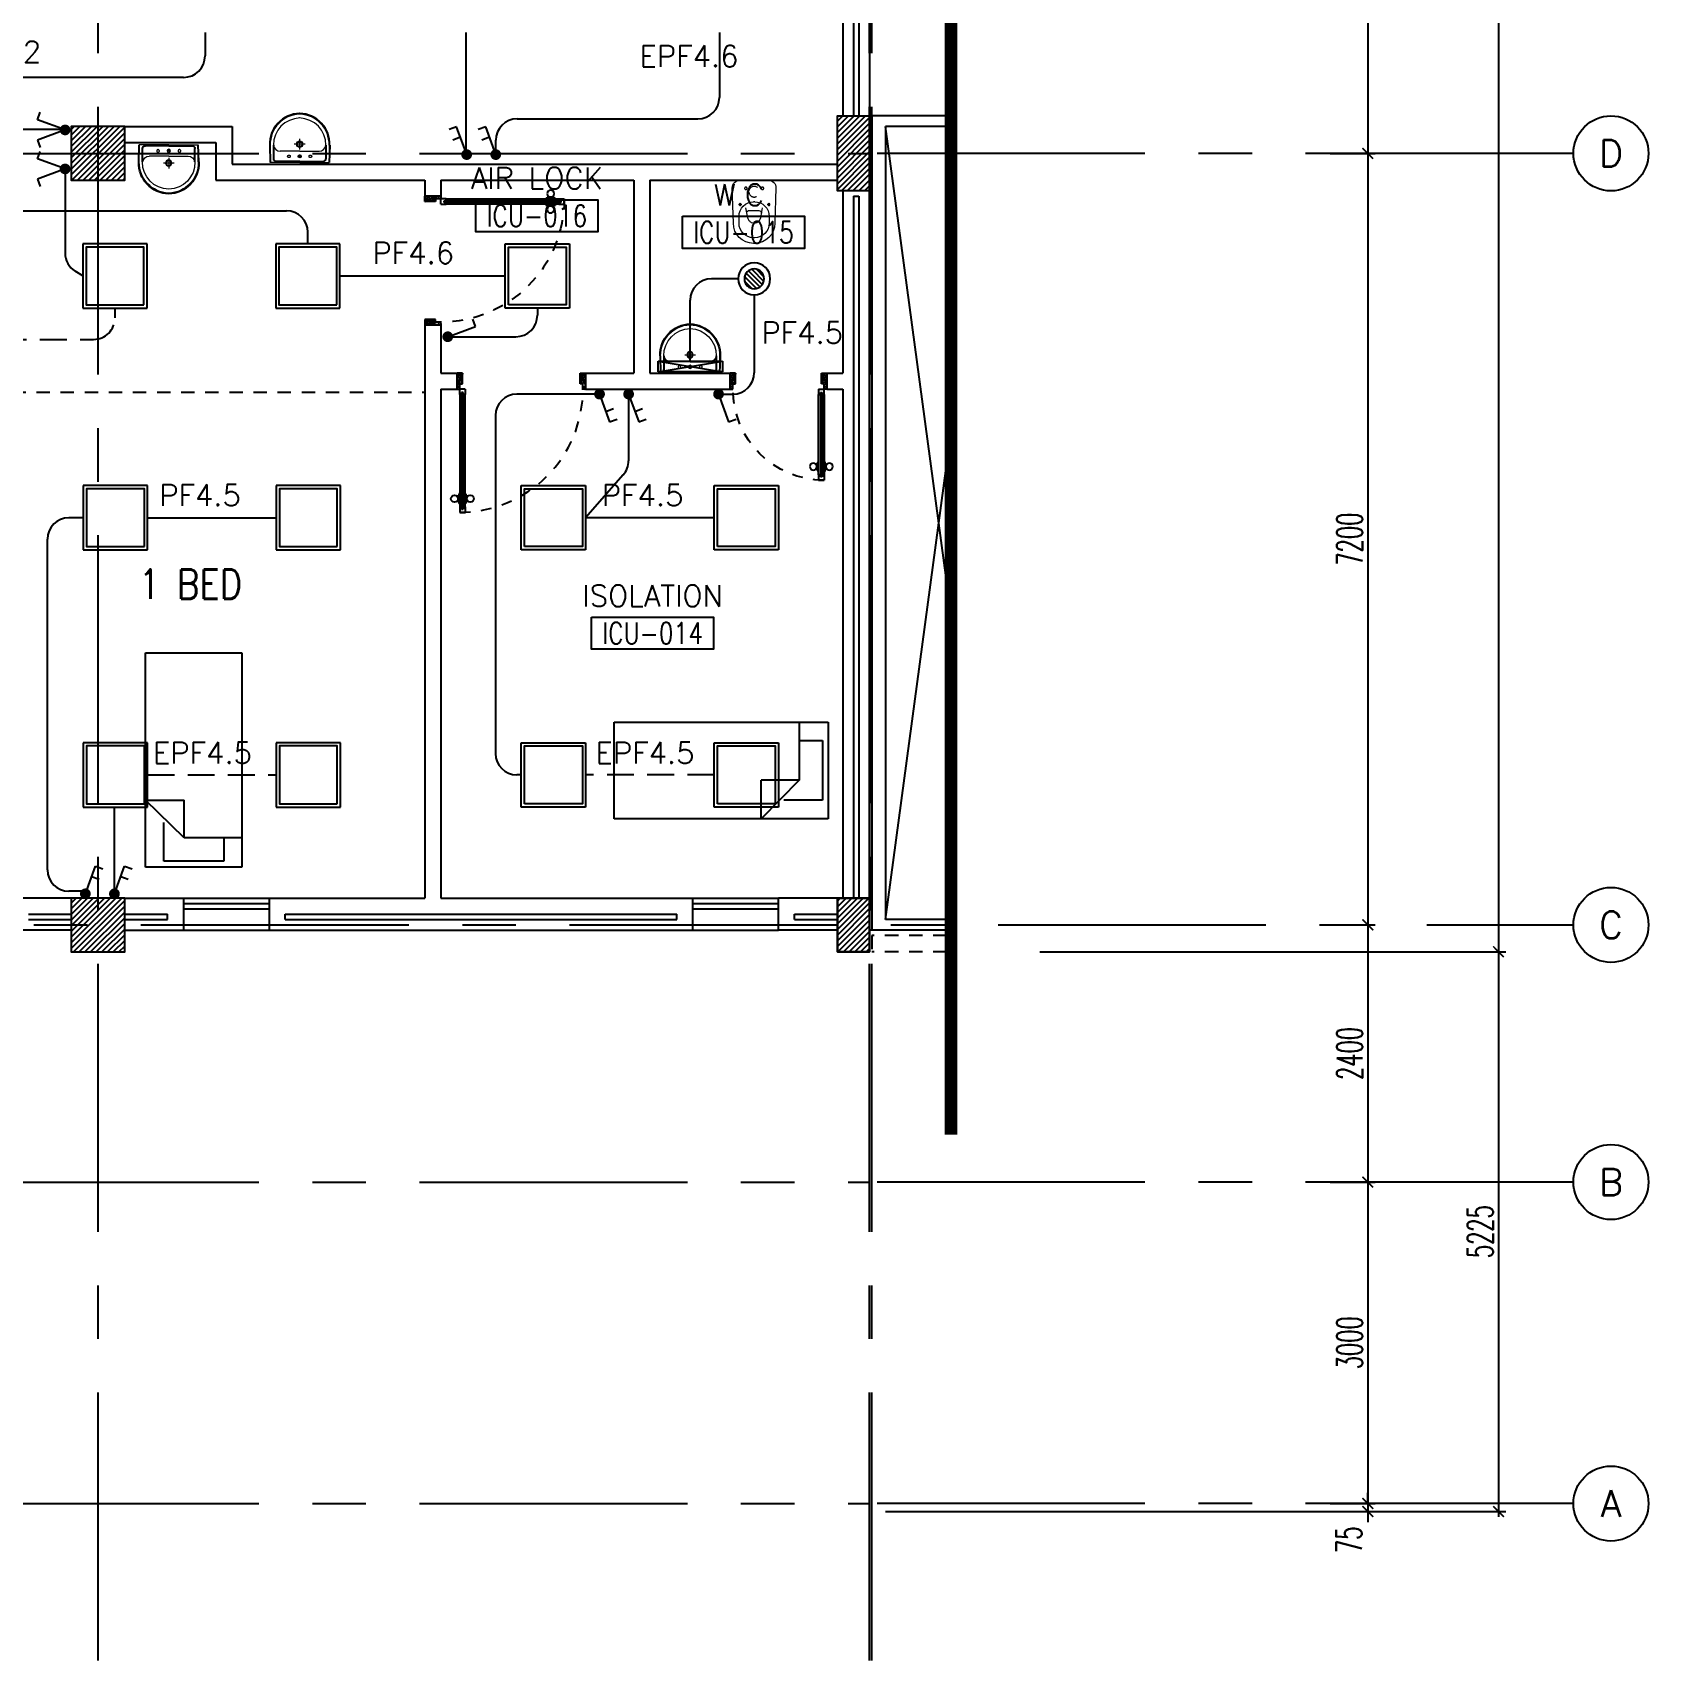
# Model space of a CAD drawing. Extents: x -0.3 to 91.9, y -1.1 to 78.4.
# Drawn here: x 76.78 to 91.86, y -1.11 to 14.08 of the extents above; entities that cross this region are included whole.
import ezdxf
from ezdxf.enums import TextEntityAlignment as Align

# ---------------------------------------------------------------- set-up
doc = ezdxf.new("R2010")
doc.units = 0
doc.header["$MEASUREMENT"] = 0
doc.header["$PDMODE"] = 34
for name, pattern in [('CENTER2', [1.125, 0.75, -0.125, 0.125, -0.125]), ('CENTERX2', [4, 2.5, -0.5, 0.5, -0.5]), ('DASHED', [0.75, 0.5, -0.25]), ('HIDDEN', [0.375, 0.25, -0.125]), ('HIDDEN2', [0.1875, 0.125, -0.0625])]:
    doc.linetypes.add(name, pattern=pattern)
doc.layers.get('0').update_dxf_attribs({"linetype": 'CONTINUOUS'})
doc.layers.get('DEFPOINTS').update_dxf_attribs({"linetype": 'CONTINUOUS'})
for name, color, linetype in [('A_CUBICLE_CURTAINS', 11, 'HIDDEN'), ('AX-CR', 11, 'CONTINUOUS'), ('AX-DIM', 11, 'CONTINUOUS'), ('AX-TXT', 2, 'CONTINUOUS'), ('AXES', 11, 'CENTERX2'), ('COL', 11, 'CONTINUOUS'), ('DOOR', 7, 'CONTINUOUS'), ('E-CLINE', 4, 'CONTINUOUS'), ('E-HLINE', 4, 'HIDDEN'), ('E-LITE', 4, 'CONTINUOUS'), ('E-SWITCH', 4, 'CONTINUOUS'), ('E-SWITCHS', 4, 'CONTINUOUS'), ('E-TEXT', 4, 'CONTINUOUS'), ('ELEV', 2, 'CONTINUOUS'), ('FIX', 11, 'CONTINUOUS'), ('FUR', 11, 'CONTINUOUS'), ('HAT', 11, 'CONTINUOUS'), ('INSUL', 11, 'CONTINUOUS'), ('RM-BOX', 11, 'CONTINUOUS'), ('RM-NAME', 11, 'CONTINUOUS'), ('RM-NO', 11, 'CONTINUOUS'), ('ROOF', 7, 'CONTINUOUS'), ('RS20', 11, 'CONTINUOUS'), ('SHAFT', 11, 'CONTINUOUS'), ('STR', 7, 'CONTINUOUS'), ('WALL', 11, 'CONTINUOUS'), ('WIN', 7, 'CONTINUOUS')]:
    doc.layers.add(name, color=color, linetype=linetype)
doc.styles.add('ROMANS', font='ROMANS.shx', dxfattribs={"width": 0.6})
doc.styles.add('RS20', font='ROMANS.shx', dxfattribs={"height": 0.2})
doc.dimstyles.new('STANDARD in', dxfattribs={"dimtxt": 0.24, "dimasz": 0.1, "dimexe": 0.07, "dimexo": 0.05, "dimgap": 0.05, "dimtad": 1, "dimdec": 0, "dimlfac": 1000, "dimzin": 0, "dimdsep": 46, "dimtxsty": 'ROMANS', "dimblk": 'ARCHTICK', "dimcen": 0.05, "dimdle": 0.05, "dimclrd": 7, "dimclre": 7, "dimclrt": 2, "dimadec": 0, "dimazin": 0, "dimtfac": 1, "dimtdec": 0, "dimtmove": 2, "dimatfit": 3, "dimldrblk": 'ARCHTICK', "dimfxl": 0, "dimtolj": 1, "dimtzin": 0, "dimarcsym": 0})

# ---------------------------------------------------------------- blocks, each defined once
blk = doc.blocks.new('*X71')
at = {"color": 0}
for p, q in [((73379, 118298), (73831, 118750)), ((73379, 118351), (73778, 118750)), ((73379, 118404), (73725, 118750)), ((73379, 118457), (73672, 118750)), ((73379, 118510), (73619, 118750)), ((73379, 118563), (73566, 118750)), ((73379, 118616), (73513, 118750)), ((73379, 118669), (73460, 118750)), ((73379, 118722), (73407, 118750)), ((73384, 118250), (73879, 118745)), ((73437, 118250), (73879, 118692)), ((73490, 118250), (73879, 118639)), ((73543, 118250), (73879, 118586)), ((73596, 118250), (73879, 118533)), ((73649, 118250), (73879, 118480)), ((73702, 118250), (73879, 118427)), ((73755, 118250), (73879, 118374)), ((73808, 118250), (73879, 118321)), ((73861, 118250), (73879, 118268))]:
    blk.add_line(p, q, dxfattribs=at)
blk = doc.blocks.new('COL50')
at = {"layer": 'COL'}
blk.add_lwpolyline([(-250, 250), (-250, -250), (250, -250), (250, 250)], close=True, dxfattribs=at)
blk = doc.blocks.new('*X72')
at = {"color": 0}
for p, q in [((84179, 118279), (84650, 118750)), ((84179, 118332), (84596, 118750)), ((84179, 118386), (84543, 118750)), ((84179, 118439), (84490, 118750)), ((84179, 118492), (84437, 118750)), ((84179, 118545), (84384, 118750)), ((84179, 118598), (84331, 118750)), ((84179, 118651), (84278, 118750)), ((84179, 118704), (84225, 118750)), ((84203, 118250), (84679, 118726)), ((84256, 118250), (84679, 118673)), ((84309, 118250), (84679, 118620)), ((84362, 118250), (84679, 118567)), ((84415, 118250), (84679, 118514)), ((84468, 118250), (84679, 118461)), ((84521, 118250), (84679, 118408)), ((84574, 118250), (84679, 118355)), ((84627, 118250), (84679, 118302))]:
    blk.add_line(p, q, dxfattribs=at)
blk = doc.blocks.new('_ARCHTICK')
at = {"color": 0, "linetype": 'ByBlock', "const_width": 0.15}
blk.add_lwpolyline([(-0.5, -0.5), (0.5, 0.5)], dxfattribs=at)
blk = doc.blocks.new('*D188')
at = {"layer": 'AX-DIM', "color": 7, "lineweight": -2, "ltscale": 0.3}
for p, q in [((89.81, 5.5), (90.53, 5.5)), ((90.46, 5.55), (90.46, 0.225)), ((84.739, 0.275), (90.53, 0.275))]:
    blk.add_line(p, q, dxfattribs=at)
at = {"layer": 'DEFPOINTS', "color": 0, "ltscale": 0.3}
for p in [(89.76, 5.5), (84.689, 0.275), (90.46, 0.275)]:
    blk.add_point(p, dxfattribs=at)
at = {"layer": 'AX-DIM', "color": 7, "lineweight": -2, "ltscale": 0.3, "xscale": 0.1, "yscale": 0.1, "zscale": 0.1}
for p, rotation in [((90.46, 5.5), 90), ((90.46, 0.275), 270)]:
    blk.add_blockref('_ARCHTICK', p, dxfattribs=dict(at, rotation=rotation))
at = {"layer": 'AX-DIM', "color": 2, "ltscale": 0.3, "insert": (90.29, 2.887), "char_height": 0.24, "attachment_point": 5, "rotation": 90, "style": 'ROMANS'}
blk.add_mtext('\\A1;5225', dxfattribs=at)
blk = doc.blocks.new('AXR')
at = {"layer": 'AX-CR'}
blk.add_circle((350, 0), 350, dxfattribs=at)
at = {"layer": 'AX-TXT', "style": 'ROMANS'}
blk.add_attdef('AX', text='', height=250, dxfattribs=at).set_placement((350, 0), align=Align.MIDDLE)
blk = doc.blocks.new('*D189')
at = {"layer": 'AX-DIM', "color": 7, "lineweight": -2, "ltscale": 0.3}
for p, q in [((90.46, 64.87), (90.46, 5.45)), ((88.617, 64.82), (90.53, 64.82)), ((86.18, 5.5), (90.53, 5.5))]:
    blk.add_line(p, q, dxfattribs=at)
at = {"layer": 'DEFPOINTS', "color": 0, "ltscale": 0.3}
for p in [(88.567, 64.82), (86.13, 5.5), (90.46, 5.5)]:
    blk.add_point(p, dxfattribs=at)
at = {"layer": 'AX-DIM', "color": 7, "lineweight": -2, "ltscale": 0.3, "xscale": 0.1, "yscale": 0.1, "zscale": 0.1}
for p, rotation in [((90.46, 64.82), 90), ((90.46, 5.5), 270)]:
    blk.add_blockref('_ARCHTICK', p, dxfattribs=dict(at, rotation=rotation))
at = {"layer": 'AX-DIM', "color": 2, "ltscale": 0.3, "insert": (90.29, 35.16), "char_height": 0.24, "attachment_point": 5, "rotation": 90, "style": 'ROMANS'}
blk.add_mtext('\\A1;59320', dxfattribs=at)
blk = doc.blocks.new('*D190')
at = {"layer": 'AX-DIM', "color": 7, "lineweight": -2, "ltscale": 0.3}
for p, q in [((88.89, 12.95), (89.31, 12.95)), ((89.24, 13), (89.24, 5.7)), ((88.89, 5.75), (89.31, 5.75))]:
    blk.add_line(p, q, dxfattribs=at)
at = {"layer": 'DEFPOINTS', "color": 0, "ltscale": 0.3}
for p in [(88.84, 12.95), (88.84, 5.75), (89.24, 5.75)]:
    blk.add_point(p, dxfattribs=at)
at = {"layer": 'AX-DIM', "color": 7, "lineweight": -2, "ltscale": 0.3, "xscale": 0.1, "yscale": 0.1, "zscale": 0.1}
for p, rotation in [((89.24, 12.95), 90), ((89.24, 5.75), 270)]:
    blk.add_blockref('_ARCHTICK', p, dxfattribs=dict(at, rotation=rotation))
at = {"layer": 'AX-DIM', "color": 2, "ltscale": 0.3, "insert": (89.07, 9.35), "char_height": 0.24, "attachment_point": 5, "rotation": 90, "style": 'ROMANS'}
blk.add_mtext('\\A1;7200', dxfattribs=at)
blk = doc.blocks.new('*D191')
at = {"layer": 'AX-DIM', "color": 7, "lineweight": -2, "ltscale": 0.3}
for p, q in [((89.24, 5.8), (89.24, 3.3)), ((88.89, 5.75), (89.31, 5.75)), ((88.89, 3.35), (89.31, 3.35))]:
    blk.add_line(p, q, dxfattribs=at)
at = {"layer": 'DEFPOINTS', "color": 0, "ltscale": 0.3}
for p in [(88.84, 5.75), (88.84, 3.35), (89.24, 3.35)]:
    blk.add_point(p, dxfattribs=at)
at = {"layer": 'AX-DIM', "color": 7, "lineweight": -2, "ltscale": 0.3, "xscale": 0.1, "yscale": 0.1, "zscale": 0.1}
for p, rotation in [((89.24, 5.75), 90), ((89.24, 3.35), 270)]:
    blk.add_blockref('_ARCHTICK', p, dxfattribs=dict(at, rotation=rotation))
at = {"layer": 'AX-DIM', "color": 2, "ltscale": 0.3, "insert": (89.07, 4.55), "char_height": 0.24, "attachment_point": 5, "rotation": 90, "style": 'ROMANS'}
blk.add_mtext('\\A1;2400', dxfattribs=at)
blk = doc.blocks.new('*D192')
at = {"layer": 'AX-DIM', "color": 7, "lineweight": -2, "ltscale": 0.3}
for p, q in [((88.89, 3.35), (89.31, 3.35)), ((89.24, 3.4), (89.24, 0.3)), ((88.89, 0.35), (89.31, 0.35))]:
    blk.add_line(p, q, dxfattribs=at)
at = {"layer": 'DEFPOINTS', "color": 0, "ltscale": 0.3}
for p in [(88.84, 3.35), (88.84, 0.35), (89.24, 0.35)]:
    blk.add_point(p, dxfattribs=at)
at = {"layer": 'AX-DIM', "color": 7, "lineweight": -2, "ltscale": 0.3, "xscale": 0.1, "yscale": 0.1, "zscale": 0.1}
for p, rotation in [((89.24, 3.35), 90), ((89.24, 0.35), 270)]:
    blk.add_blockref('_ARCHTICK', p, dxfattribs=dict(at, rotation=rotation))
at = {"layer": 'AX-DIM', "color": 2, "ltscale": 0.3, "insert": (89.07, 1.85), "char_height": 0.24, "attachment_point": 5, "rotation": 90, "style": 'ROMANS'}
blk.add_mtext('\\A1;3000', dxfattribs=at)
blk = doc.blocks.new('*D193')
at = {"layer": 'AX-DIM', "color": 7, "lineweight": -2, "ltscale": 0.3}
for p, q in [((88.89, 0.35), (89.31, 0.35)), ((89.24, 0.35), (89.24, 0.45)), ((89.24, 0.35), (89.24, 0.275)), ((88.89, 0.275), (89.31, 0.275)), ((89.24, 0.275), (89.24, 0.175))]:
    blk.add_line(p, q, dxfattribs=at)
at = {"layer": 'DEFPOINTS', "color": 0, "ltscale": 0.3}
for p in [(88.84, 0.35), (88.84, 0.275), (89.24, 0.275)]:
    blk.add_point(p, dxfattribs=at)
at = {"layer": 'AX-DIM', "color": 7, "lineweight": -2, "ltscale": 0.3, "xscale": 0.1, "yscale": 0.1, "zscale": 0.1}
for p, rotation in [((89.24, 0.35), 270), ((89.24, 0.275), 90)]:
    blk.add_blockref('_ARCHTICK', p, dxfattribs=dict(at, rotation=rotation))
at = {"layer": 'AX-DIM', "color": 2, "ltscale": 0.3, "insert": (89.065, 0.011), "char_height": 0.24, "attachment_point": 5, "rotation": 90, "style": 'ROMANS'}
blk.add_mtext('\\A1;75', dxfattribs=at)
blk = doc.blocks.new('*D197')
at = {"layer": 'AX-DIM', "color": 7, "lineweight": -2, "ltscale": 0.3}
for p, q in [((89.24, 16.6), (89.24, 12.9)), ((88.89, 16.55), (89.31, 16.55)), ((88.89, 12.95), (89.31, 12.95))]:
    blk.add_line(p, q, dxfattribs=at)
at = {"layer": 'DEFPOINTS', "color": 0, "ltscale": 0.3}
for p in [(88.84, 16.55), (88.84, 12.95), (89.24, 12.95)]:
    blk.add_point(p, dxfattribs=at)
at = {"layer": 'AX-DIM', "color": 7, "lineweight": -2, "ltscale": 0.3, "xscale": 0.1, "yscale": 0.1, "zscale": 0.1}
for p, rotation in [((89.24, 16.55), 90), ((89.24, 12.95), 270)]:
    blk.add_blockref('_ARCHTICK', p, dxfattribs=dict(at, rotation=rotation))
at = {"layer": 'AX-DIM', "color": 2, "ltscale": 0.3, "insert": (89.07, 14.75), "char_height": 0.24, "attachment_point": 5, "rotation": 90, "style": 'ROMANS'}
blk.add_mtext('\\A1;3600', dxfattribs=at)
blk = doc.blocks.new('C11')
at = {"layer": 'HAT'}
h = blk.add_hatch(dxfattribs=at)
h.set_pattern_fill('ANSI31', color=256, scale=300, style=0)
h.set_pattern_definition([(45, (-248556.182, -75061.005), (-26.5165043, 26.5165043), [])])
h.paths.add_polyline_path([(300, 700), (0, 700), (0, 350), (300, 350)])
h.paths.add_polyline_path([(300, 350), (0, 350), (0, 0), (300, 0)])
at = {"layer": 'COL'}
blk.add_lwpolyline([(300, 700), (300, 0), (0, 0), (0, 700)], close=True, dxfattribs=at)
blk = doc.blocks.new('C-300')
at = {"layer": 'HAT', "linetype": 'ByBlock', "ltscale": 0.3}
h = blk.add_hatch(dxfattribs=at)
h.set_pattern_fill('ANSI31', color=8, scale=300, style=0)
h.set_pattern_definition([(45, (-258496.182, -82361.005), (-26.5165043, 26.5165043), [])])
h.paths.add_polyline_path([(300, 500), (0, 500), (0, 250), (300, 250)])
h.paths.add_polyline_path([(300, 250), (0, 250), (0, 0), (300, 0)])
at = {"layer": 'COL'}
blk.add_lwpolyline([(0, 500), (300, 500), (300, 0), (0, 0)], close=True, dxfattribs=at)
blk = doc.blocks.new('DOOR100')
at = {"layer": 'DOOR', "color": 0, "linetype": 'ByBlock'}
for p, q in [((-75, 1218), (-82, 1218)), ((-82, 1128), (-82, 1218)), ((-25, 1300), (-75, 1300)), ((-75, 1300), (-25, 1300)), ((-75, 1250), (-75, 1300)), ((-58, 1250), (-75, 1250)), ((-42, 1270), (-58, 1270)), ((-58, 1250), (-58, 1270)), ((-42, 1250), (-42, 1270)), ((-25, 1250), (-42, 1250)), ((-25, 1250), (-25, 1300)), ((-25, 1218), (-18, 1218)), ((-18, 1128), (-18, 1218)), ((-82, 1205), (-91, 1205)), ((-91, 1205), (-91, 1140)), ((-82, 1140), (-91, 1140)), ((-82, 1205), (-82, 1140)), ((-75, 1128), (-82, 1128)), ((-25, 1128), (-18, 1128)), ((-18, 1205), (-9, 1205)), ((-18, 1205), (-18, 1140)), ((-18, 1140), (-9, 1140)), ((-9, 1205), (-9, 1140)), ((-75, 200), (-58, 200)), ((-75, 150), (-75, 200)), ((-58, 200), (-58, 180)), ((-58, 180), (-42, 180)), ((-42, 200), (-25, 200)), ((-42, 180), (-42, 200)), ((-25, 200), (-25, 150)), ((-1200, 0), (-1200, 150)), ((-1200, 150), (-1175, 150)), ((-1200, 150), (-1200, 0)), ((-1150, 0), (-1200, 0)), ((-1175, 150), (-1175, 100)), ((-1175, 100), (-1150, 100)), ((-1150, 100), (-1150, 0)), ((-75, 150), (-25, 150)), ((-50, 100), (-50, 0)), ((-25, 100), (-50, 100)), ((-50, 0), (0, 0)), ((0, 150), (-25, 150)), ((-25, 150), (-25, 100)), ((0, 150), (0, 0))]:
    blk.add_line(p, q, dxfattribs=at)
at = {"layer": 'DOOR', "linetype": 'ByBlock'}
for p, q in [((-75, 1250), (-75, 200)), ((-58, 200), (-58, 1250)), ((-42, 200), (-42, 1250)), ((-25, 200), (-25, 1250)), ((0, 0), (0, 150))]:
    blk.add_line(p, q, dxfattribs=at)
at = {"layer": 'DOOR', "color": 9, "linetype": 'ByBlock'}
for p, q in [((-1150, 0), (-1200, 114)), ((-1150, 0), (-1200, 40)), ((-1150, 0), (-1163, 100)), ((-50, 0), (0, 114)), ((-50, 0), (-37, 100)), ((-50, 0), (0, 40))]:
    blk.add_line(p, q, dxfattribs=at)
at = {"layer": 'DOOR', "color": 0, "linetype": 'ByBlock'}
for centre in [(-124, 1173), (24, 1173)]:
    blk.add_circle(centre, 32.4, dxfattribs=at)
at = {"layer": 'DOOR', "linetype": 'HIDDEN', "ltscale": 0.5}
blk.add_arc((-25, 150), 1150, 90, 180.0001, dxfattribs=at)
at = {"layer": 'DOOR', "color": 9, "linetype": 'ByBlock'}
for centre, radius, start, end in [((-1150, 0), 154, 103.7142, 108.8947), ((-1150, 0), 134, 100.72, 111.8402), ((-1150, 0), 94.4, 90, 121.9818), ((-1150, 0), 74.4, 90, 132.2236), ((-1150, 0), 54.4, 90, 156.7926), ((-1150, 0), 34.4, 90, 180), ((-1150, 0), 14.4, 90, 180), ((-50, 0), 94.4, 58.0182, 90), ((-50, 0), 74.4, 47.7764, 90), ((-50, 0), 54.4, 23.2074, 90), ((-50, 0), 34.4, 0, 90), ((-50, 0), 14.4, 0, 90), ((-50, 0), 134, 68.1598, 79.28), ((-50, 0), 114, 64.0838, 77.3774), ((-50, 0), 154, 71.1053, 76.2858)]:
    blk.add_arc(centre, radius, start, end, dxfattribs=at)
blk = doc.blocks.new('DOOR90')
at = {"layer": 'DOOR', "color": 0, "linetype": 'ByBlock'}
for p, q in [((-150, 0), (-150, -25)), ((-150, 0), (0, 0)), ((0, -50), (0, 0)), ((-1000, -25), (-1000, -75)), ((-1000, -75), (-1000, -25)), ((-950, -25), (-1000, -25)), ((-950, -75), (-1000, -75)), ((-970, -42), (-970, -58)), ((-950, -42), (-970, -42)), ((-950, -58), (-970, -58)), ((-950, -25), (-950, -42)), ((-950, -58), (-950, -75)), ((-918, -25), (-918, -18)), ((-828, -18), (-918, -18)), ((-918, -75), (-918, -82)), ((-828, -82), (-918, -82)), ((-905, -18), (-905, -9)), ((-905, -9), (-840, -9)), ((-905, -18), (-840, -18)), ((-905, -82), (-905, -91)), ((-905, -82), (-840, -82)), ((-905, -91), (-840, -91)), ((-840, -18), (-840, -9)), ((-840, -82), (-840, -91)), ((-828, -25), (-828, -18)), ((-828, -75), (-828, -82)), ((-200, -42), (-200, -25)), ((-200, -25), (-150, -25)), ((-180, -42), (-200, -42)), ((-200, -75), (-200, -58)), ((-200, -58), (-180, -58)), ((-150, -75), (-200, -75)), ((-180, -58), (-180, -42)), ((-150, -75), (-150, -25)), ((-150, -25), (-100, -25)), ((-100, -25), (-100, -50)), ((-100, -50), (0, -50)), ((-150, -900), (-150, -875)), ((-150, -875), (-100, -875)), ((0, -900), (-150, -900)), ((-150, -900), (0, -900)), ((-100, -850), (0, -850)), ((-100, -875), (-100, -850)), ((0, -850), (0, -900))]:
    blk.add_line(p, q, dxfattribs=at)
at = {"layer": 'DOOR', "color": 9, "linetype": 'ByBlock'}
for p, q in [((0, -50), (-114, 0)), ((0, -50), (-40, 0)), ((0, -50), (-100, -37)), ((0, -850), (-114, -900)), ((0, -850), (-100, -863)), ((0, -850), (-40, -900))]:
    blk.add_line(p, q, dxfattribs=at)
at = {"layer": 'DOOR', "linetype": 'ByBlock'}
for p, q in [((-200, -25), (-950, -25)), ((-200, -42), (-950, -42)), ((-200, -58), (-950, -58)), ((-950, -75), (-200, -75))]:
    blk.add_line(p, q, dxfattribs=at)
at = {"layer": 'DOOR', "color": 0, "linetype": 'ByBlock'}
for centre in [(-873, 24), (-873, -124)]:
    blk.add_circle(centre, 32.4, dxfattribs=at)
at = {"layer": 'DOOR', "color": 9, "linetype": 'ByBlock'}
for centre, radius, start, end in [((0, -50), 154, 161.1053, 166.2858), ((0, -50), 134, 158.1598, 169.28), ((0, -50), 94.4, 148.0182, 180), ((0, -50), 74.4, 137.7764, 180), ((0, -50), 114, 154.0838, 167.3774), ((0, -50), 54.4, 113.2074, 180), ((0, -50), 34.4, 90, 180), ((0, -50), 14.4, 90, 180), ((0, -850), 154, 193.7142, 198.8947), ((0, -850), 134, 190.72, 201.8402), ((0, -850), 94.4, 180, 211.9818), ((0, -850), 74.4, 180, 222.2236), ((0, -850), 54.4, 180, 246.7926), ((0, -850), 34.4, 180, 270), ((0, -850), 14.4, 180, 270)]:
    blk.add_arc(centre, radius, start, end, dxfattribs=at)
at = {"layer": 'DOOR', "linetype": 'HIDDEN', "ltscale": 0.5}
blk.add_arc((-150, -25), 850, 180, 270, dxfattribs=at)
blk = doc.blocks.new('LAV1')
at = {"layer": 'FIX', "linetype": 'ByBlock', "ltscale": 0.3}
for p, q in [((-280, 210), (-275, 50)), ((-245, 210), (-245, 85)), ((245, 210), (245, 85)), ((280, 210), (275, 50)), ((0, 60), (-220, 60)), ((0, 60), (220, 60))]:
    blk.add_line(p, q, dxfattribs=at)
at = {"layer": 'FIX', "linetype": 'Continuous', "lineweight": 20}
for p, q in [((-275, 210), (-275, 50)), ((0, 155), (-181, 155)), ((0, 155), (181, 155)), ((275, 210), (275, 50)), ((0, 50), (-275, 50)), ((0, 50), (-252, 50)), ((0, 50), (252, 50)), ((0, 50), (275, 50))]:
    blk.add_line(p, q, dxfattribs=at)
at = {"layer": 'FIX', "linetype": 'DASHED', "lineweight": 20, "ltscale": 0.05}
for p, q in [((50, 220), (-50, 220)), ((0, 170), (0, 270)), ((0, 170), (0, 270))]:
    blk.add_line(p, q, dxfattribs=at)
at = {"layer": 'FIX', "lineweight": 20}
for p, q in [((16, 107), (-15, 107)), ((0, 92), (0, 123))]:
    blk.add_line(p, q, dxfattribs=at)
for centre, radius in [((0, 220), 29.5), ((0, 220), 22.5), ((0, 107), 15.5)]:
    blk.add_circle(centre, radius, dxfattribs=at)
at = {"layer": 'FIX', "linetype": 'HIDDEN', "lineweight": 20, "ltscale": 0.05}
for centre in [(-100, 107), (100, 107)]:
    blk.add_circle(centre, 12.4, dxfattribs=at)
at = {"layer": 'FIX', "linetype": 'ByBlock', "ltscale": 0.3}
for centre, radius, start, end in [((7, 220), 287, 91.3776, 182.0064), ((-7, 220), 287, 357.9936, 88.6224), ((-220, 85), 24.9, 179.7021, 269.9486), ((220, 85), 24.9, 270.0514, 0.2979)]:
    blk.add_arc(centre, radius, start, end, dxfattribs=at)
at = {"layer": 'FIX', "linetype": 'Continuous', "lineweight": 20}
for centre, radius, start, end in [((8, 217), 283, 91.6988, 181.351), ((8, 212), 253, 91.7328, 180.4884), ((-8, 217), 283, 358.649, 88.3012), ((-8, 212), 253, 359.5116, 88.2672), ((-179, 222), 66.9, 190.2006, 268.0786), ((179, 222), 66.9, 271.9214, 349.7994)]:
    blk.add_arc(centre, radius, start, end, dxfattribs=at)
blk = doc.blocks.new('WC1')
at = {"layer": 'FIX', "lineweight": 20}
for p, q in [((-210, 204), (-538, 194)), ((-727, 5), (-727, -5)), ((-674, 5), (-674, -5)), ((-534, 24), (-540, 0)), ((-540, 0), (-534, -24)), ((-475, 141), (-538, 141)), ((-395, 76), (-490, 60)), ((-339, 5), (-339, -5)), ((-538, -141), (-475, -141)), ((-490, -60), (-395, -76)), ((-538, -194), (-210, -204))]:
    blk.add_line(p, q, dxfattribs=at)
at = {"layer": 'FIX', "linetype": 'Continuous', "lineweight": 20}
blk.add_line((-420, -47), (-420, 45), dxfattribs=at)
at = {"layer": 'FIX', "lineweight": 20}
blk.add_lwpolyline([(-213, -204), (-210, -204, 0.414214), (-137, -131), (-137, 0), (-137, 131, 0.414214), (-210, 204)], format="xyb", dxfattribs=at)
at = {"layer": 'FIX', "linetype": 'HIDDEN2', "lineweight": 20, "ltscale": 0.3}
blk.add_circle((-245, 0), 49.8, dxfattribs=at)
at = {"layer": 'FIX', "linetype": 'HIDDEN', "lineweight": 20, "ltscale": 0.05}
for centre in [(-213, 78), (-213, -77)]:
    blk.add_circle(centre, 11.6, dxfattribs=at)
at = {"layer": 'FIX', "lineweight": 20}
for centre, radius, start, end in [((-538, 5), 189, 90, 180), ((-538, 5), 136, 90, 180), ((-473, -7), 68.2, 128.9242, 152.8468), ((-464, -18), 82, 108.496, 128.9242), ((-475, 5), 136, 360, 90), ((-538, -5), 189, 180, 270), ((-538, -5), 136, 180, 270), ((-473, 7), 68.2, 207.1532, 231.0758), ((-464, 18), 82, 231.0758, 251.504), ((-475, -5), 136, 270, 0)]:
    blk.add_arc(centre, radius, start, end, dxfattribs=at)
at = {"layer": 'FIX', "linetype": 'Continuous', "lineweight": 20}
for centre, start, end in [((-443, 46), 357.6662, 91.6121), ((-442, -46), 268.3879, 2.3338)]:
    blk.add_arc(centre, 22.3, start, end, dxfattribs=at)
blk = doc.blocks.new('RM1')
at = {"layer": 'RM-BOX'}
blk.add_lwpolyline([(570, -200), (-570, -200), (-570, -500), (570, -500)], close=True, dxfattribs=at)
at = {"layer": 'RM-NAME', "style": 'ROMANS'}
for tag, p in [('ROOMNAME1', (0, 324)), ('ROOMNAME2', (0, 0))]:
    blk.add_attdef(tag, text='', height=200, dxfattribs=at).set_placement(p, align=Align.MIDDLE)
at = {"layer": 'RM-NO', "style": 'ROMANS', "width": 0.8}
blk.add_attdef('ROOMNO', text='', height=200, dxfattribs=at).set_placement((0, -350), align=Align.MIDDLE)
blk = doc.blocks.new('L42')
at = {"layer": 'E-LITE'}
for p, q in [((0.3, 0.3), (-0.3, 0.3)), ((-0.3, 0.3), (-0.3, -0.3)), ((0.3, -0.3), (0.3, 0.3)), ((-0.3, -0.3), (0.3, -0.3))]:
    blk.add_line(p, q, dxfattribs=at)
at = {"layer": 'E-LITE', "color": 8}
blk.add_lwpolyline([(-0.27, 0.27), (-0.27, -0.27), (0.27, -0.27), (0.27, 0.27)], close=True, dxfattribs=at)
blk = doc.blocks.new('MR20')
at = {"layer": 'E-LITE'}
for p, q in [((-300, 100), (-300, 0)), ((-300, 100), (-300, 0)), ((-300, 0), (300, 0)), ((-300, 0), (300, 0)), ((-300, 0), (300, 0)), ((-300, 0), (-300, 0)), ((300, 0), (300, 100)), ((300, 0), (300, 100)), ((300, 0), (300, 0))]:
    blk.add_line(p, q, dxfattribs=at)
at = {"layer": 'E-LITE', "color": 3}
blk.add_line((300, 100), (-300, 100), dxfattribs=at)
at = {"layer": 'E-LITE', "color": 8}
for p, q in [((300, 0), (-300, 100)), ((300, 100), (-300, 0))]:
    blk.add_line(p, q, dxfattribs=at)
blk = doc.blocks.new('*X59')
at = {"color": 0}
for p, q in [((21548.527, 18540.142), (21548.801, 18540.415)), ((21548.529, 18539.966), (21548.977, 18540.414)), ((21548.584, 18539.845), (21549.098, 18540.359)), ((21548.672, 18539.756), (21549.187, 18540.271)), ((21548.793, 18539.7), (21549.243, 18540.15)), ((21548.966, 18539.696), (21549.246, 18539.977))]:
    blk.add_line(p, q, dxfattribs=at)
blk = doc.blocks.new('SPOT')
at = {"layer": 'E-LITE'}
for radius in [0.6, 0.369]:
    blk.add_circle((0, 0), radius, dxfattribs=at)
at = {"layer": 'E-LITE', "color": 8}
blk.add_blockref('*X59', (-21548.886, -18540.056), dxfattribs=at)

msp = doc.modelspace()

# ---------------------------------------------------------------- linework, layer by layer
at = {"layer": 'A_CUBICLE_CURTAINS', "ltscale": 0.5}
msp.add_line((56.34, 10.7226), (80.44, 10.7226), dxfattribs=at)
at = {"layer": 'AXES'}
for p, q in [((84.59, -1.1143), (84.59, 77.3484)), ((84.61, -1.1143), (84.61, 77.3484)), ((77.39, -1.1143), (77.39, 59.47)), ((68.39, 12.95), (84.59, 12.95)), ((91.1596, 12.95), (84.34, 12.95)), ((65.79, 5.75), (91.1596, 5.75)), ((68.39, 3.35), (84.59, 3.35)), ((91.1596, 3.35), (84.34, 3.35)), ((68.39, 0.35), (84.59, 0.35)), ((91.1596, 0.35), (84.34, 0.35))]:
    msp.add_line(p, q, dxfattribs=at)
at = {"layer": 'COL'}
for p, q in [((84.59, 6), (84.29, 6)), ((84.59, 5.5), (84.59, 6))]:
    msp.add_line(p, q, dxfattribs=at)
at = {"layer": 'E-CLINE', "color": 4}
for p, q in [((78.3885, 14.0775), (78.3885, 13.8589)), ((78.1885, 13.6589), (76.1885, 13.6589)), ((76.0051, 12.4142), (79.1476, 12.4142)), ((79.3476, 12.1057), (79.3476, 12.2142)), ((79.6476, 11.8057), (81.19, 11.8057))]:
    msp.add_line(p, q, dxfattribs=at)
for centre, start, end in [((78.1885, 13.8589), 270, 0), ((79.1476, 12.2142), 0, 90)]:
    msp.add_arc(centre, 0.2, start, end, dxfattribs=at)
at = {"layer": 'E-HLINE', "color": 4}
for p, q in [((77.5476, 11.5057), (77.5476, 11.4142)), ((72.3476, 11.2142), (77.3476, 11.2142)), ((77.8518, 7.15), (79.0518, 7.15)), ((83.14, 7.15), (81.94, 7.15))]:
    msp.add_line(p, q, dxfattribs=at)
msp.add_arc((77.3476, 11.4142), 0.2, 270, 0, dxfattribs=at)
at = {"layer": 'E-SWITCH', "color": 4}
for p, q in [((80.826, 12.95), (80.826, 14.0775)), ((83.1885, 14.0775), (83.1885, 13.4718)), ((76.8237, 13.2627), (76.8493, 13.3332)), ((77.0821, 13.1686), (76.8237, 13.2627)), ((81.3015, 13.2718), (82.9885, 13.2718)), ((77.14, 13.1727), (75.7965, 13.1727)), ((77.0821, 13.1686), (76.8237, 13.0746)), ((76.8237, 13.0746), (76.8493, 13.0041)), ((80.7361, 13.197), (80.6656, 13.1713)), ((80.7714, 13.0999), (80.7009, 13.0743)), ((80.8301, 12.9386), (80.7361, 13.197)), ((81.0074, 13.197), (80.937, 13.1713)), ((81.0428, 13.0999), (80.9723, 13.0743)), ((81.1015, 12.9386), (81.0074, 13.197)), ((81.1015, 12.9636), (81.1015, 13.0718)), ((76.8237, 12.8985), (76.8493, 12.969)), ((77.0821, 12.8045), (76.8237, 12.8985)), ((77.0821, 12.8045), (76.8237, 12.7104)), ((77.0821, 12.8045), (77.0821, 12.0203)), ((76.8237, 12.7104), (76.8493, 12.6399)), ((77.2476, 11.8057), (77.1756, 11.851)), ((83.3636, 11.7792), (83.1155, 11.7792)), ((82.9155, 11.02), (82.9155, 11.5792)), ((83.5136, 11.6292), (83.5136, 10.9035)), ((80.9118, 11.3329), (80.8862, 11.4034)), ((81.49, 11.5057), (81.49, 11.4388)), ((80.6534, 11.2388), (80.9118, 11.3329)), ((80.6534, 11.2388), (81.29, 11.2388)), ((82.0449, 10.7035), (81.2991, 10.7035)), ((82.0699, 10.7035), (82.164, 10.445)), ((82.3413, 10.7035), (82.4353, 10.445)), ((82.3413, 10.6785), (82.3413, 10.0822)), ((83.1808, 10.7035), (83.2749, 10.445)), ((83.1808, 10.7035), (83.3136, 10.7035)), ((81.0991, 10.5035), (81.0991, 7.35)), ((82.1287, 10.5421), (82.1991, 10.5677)), ((82.4, 10.5421), (82.4705, 10.5677)), ((82.164, 10.445), (82.2345, 10.4707)), ((82.4353, 10.445), (82.5058, 10.4707)), ((83.2749, 10.445), (83.3454, 10.4707)), ((82.2915, 9.9502), (81.94, 9.55)), ((77.2518, 9.55), (77.1179, 9.55)), ((77.8518, 9.55), (79.0518, 9.55)), ((83.14, 9.55), (81.94, 9.55)), ((76.9179, 6.2635), (76.9179, 9.35)), ((81.34, 7.15), (81.2991, 7.15)), ((77.5423, 6.065), (77.5423, 6.85)), ((77.2709, 6.04), (77.365, 6.2985)), ((77.365, 6.2985), (77.4355, 6.2728)), ((77.5423, 6.04), (77.6364, 6.2985)), ((77.6364, 6.2985), (77.7068, 6.2728)), ((77.3297, 6.2014), (77.4002, 6.1758)), ((77.601, 6.2014), (77.6715, 6.1758)), ((77.2795, 6.0635), (77.1179, 6.0635))]:
    msp.add_line(p, q, dxfattribs=at)
at = {"layer": 'E-SWITCH', "color": 4, "const_width": 0.05}
for points in [[(77.1071, 13.1686, 1), (77.0571, 13.1686, 1)], [(80.8301, 12.9136, -1), (80.8301, 12.9636, -1)], [(81.1015, 12.9136, -1), (81.1015, 12.9636, -1)], [(77.1071, 12.8045, 1), (77.0571, 12.8045, 1)], [(80.6284, 11.2388, -1), (80.6784, 11.2388, -1)], [(82.0699, 10.7285, -1), (82.0699, 10.6785, -1)], [(82.3413, 10.7285, -1), (82.3413, 10.6785, -1)], [(83.1808, 10.7285, -1), (83.1808, 10.6785, -1)], [(77.2709, 6.015, 1), (77.2709, 6.065, 1)], [(77.5423, 6.015, 1), (77.5423, 6.065, 1)]]:
    msp.add_lwpolyline(points, format="xyb", close=True, dxfattribs=at)
at = {"layer": 'E-SWITCH', "color": 4}
for centre, start, end in [((82.9885, 13.4718), 270, 0), ((81.3015, 13.0718), 90, 180), ((77.2821, 12.0203), 180, 237.81934), ((83.1155, 11.5792), 90, 180), ((81.29, 11.4388), 270, 0), ((83.3136, 10.9035), 270, 0), ((81.2991, 10.5035), 90, 180), ((82.1413, 10.0822), 318.70057, 0), ((77.1179, 9.35), 90, 180), ((81.2991, 7.35), 180, 270), ((77.1179, 6.2635), 180, 270)]:
    msp.add_arc(centre, 0.2, start, end, dxfattribs=at)
at = {"layer": 'ELEV', "linetype": 'CENTER2', "const_width": 0.12}
msp.add_lwpolyline([(85.3496, 3.7939), (85.3496, 67.6321)], dxfattribs=at)
at = {"layer": 'FUR'}
for p, q in [((77.8321, 6.2903), (77.8321, 8.2903)), ((77.8321, 8.2903), (78.7321, 8.2903)), ((78.7321, 8.2903), (78.7321, 6.2903)), ((82.2051, 6.741), (82.2051, 7.641)), ((82.2051, 7.641), (84.2051, 7.641)), ((83.9335, 7.641), (83.9335, 7.1021)), ((84.2051, 7.641), (84.2051, 6.741)), ((83.9335, 7.4711), (84.1496, 7.4711)), ((84.1496, 7.4711), (84.1496, 6.9131)), ((83.9335, 7.1021), (83.58, 7.1021)), ((83.58, 6.741), (83.58, 7.1021)), ((83.9335, 7.1021), (83.58, 6.741)), ((77.8321, 6.9153), (78.1932, 6.9153)), ((78.1932, 6.5619), (77.8321, 6.9153)), ((78.1932, 6.5619), (78.1932, 6.9153)), ((84.1496, 6.9131), (83.79, 6.9131)), ((78.0042, 6.3457), (78.0042, 6.7054)), ((84.2051, 6.741), (82.2051, 6.741)), ((78.7321, 6.5619), (78.1932, 6.5619)), ((78.5622, 6.5619), (78.5622, 6.3457)), ((78.7321, 6.2903), (77.8321, 6.2903)), ((78.5622, 6.3457), (78.0042, 6.3457))]:
    msp.add_line(p, q, dxfattribs=at)
at = {"layer": 'INSUL'}
for p, q in [((84.44, 18.5), (84.44, 13.3)), ((84.49, 18.5), (84.49, 13.3)), ((84.44, 12.55), (84.49, 12.55)), ((84.44, 12.55), (84.44, 6)), ((84.49, 12.55), (84.49, 6)), ((76.74, 5.85), (77.14, 5.85)), ((76.74, 5.8), (77.14, 5.8)), ((77.64, 5.85), (78.0366, 5.85)), ((77.64, 5.8), (78.0366, 5.8)), ((78.0366, 5.8), (78.0366, 5.85)), ((79.1366, 5.8), (79.1366, 5.85)), ((79.1366, 5.85), (82.79, 5.85)), ((79.1366, 5.8), (82.79, 5.8)), ((82.79, 5.8), (82.79, 5.85)), ((83.89, 5.8), (83.89, 5.85)), ((83.89, 5.85), (84.29, 5.85)), ((83.89, 5.8), (84.29, 5.8))]:
    msp.add_line(p, q, dxfattribs=at)
at = {"layer": 'ROOF'}
for p, q in [((84.61, 13.3), (84.61, 5.7)), ((85.3092, 13.3), (84.61, 13.3)), ((85.3092, 13.2), (84.74, 13.2)), ((84.74, 13.2), (84.74, 5.8)), ((85.3092, 5.8), (84.74, 5.8)), ((85.3092, 5.7), (84.59, 5.7))]:
    msp.add_line(p, q, dxfattribs=at)
at = {"layer": 'SHAFT'}
for p, q in [((85.3092, 8.967), (84.74, 13.2)), ((84.74, 5.8), (85.3092, 10.033))]:
    msp.add_line(p, q, dxfattribs=at)
at = {"layer": 'STR', "linetype": 'HIDDEN2'}
for p, q in [((84.61, 5.65), (84.61, 5.5)), ((85.3092, 5.65), (84.6109, 5.65)), ((85.3092, 5.5), (84.6109, 5.5))]:
    msp.add_line(p, q, dxfattribs=at)
at = {"layer": 'WALL', "linetype": 'ByBlock'}
for p, q in [((84.34, 18.65), (84.34, 13.3)), ((84.59, 18.65), (84.59, 13.3)), ((84.59, 13.2), (84.59, 13.3)), ((84.59, 13.2), (84.59, 13.3)), ((77.64, 13.2), (78.64, 13.2)), ((78.64, 13.2), (78.64, 12.85)), ((77.64, 13.05), (78.49, 13.05)), ((78.49, 13.05), (78.49, 12.7)), ((78.64, 12.85), (84.29, 12.85)), ((78.49, 12.7), (80.44, 12.7)), ((80.44, 12.7), (80.44, 12.55)), ((80.59, 12.7), (80.59, 12.55)), ((80.59, 12.7), (82.39, 12.7)), ((82.39, 12.7), (82.39, 10.9)), ((82.54, 12.7), (82.54, 10.9)), ((82.54, 12.7), (84.29, 12.7)), ((84.59, 12.7), (84.59, 5.7)), ((80.44, 12.55), (80.59, 12.55)), ((84.34, 12.6), (84.34, 10.9)), ((80.44, 11.35), (80.59, 11.35)), ((80.44, 11.35), (80.44, 6)), ((80.59, 11.35), (80.59, 10.9)), ((80.59, 10.9), (80.74, 10.9)), ((80.74, 10.9), (80.74, 10.75)), ((81.94, 10.9), (81.94, 10.75)), ((81.94, 10.9), (82.39, 10.9)), ((82.54, 10.9), (83.29, 10.9)), ((83.29, 10.9), (83.29, 10.75)), ((84.19, 10.9), (84.19, 10.75)), ((84.19, 10.9), (84.34, 10.9)), ((80.59, 10.75), (80.74, 10.75)), ((80.59, 10.75), (80.59, 6)), ((81.94, 10.75), (83.29, 10.75)), ((84.19, 10.75), (84.34, 10.75)), ((84.34, 10.75), (84.34, 6))]:
    msp.add_line(p, q, dxfattribs=at)
at = {"layer": 'WALL'}
for p, q in [((84.59, 6), (84.59, 12.7)), ((84.59, 11.35), (84.59, 6)), ((77.14, 6), (76.59, 6)), ((77.64, 6), (78.19, 6)), ((78.19, 5.7), (78.19, 6)), ((78.99, 5.7), (78.99, 6)), ((78.99, 6), (80.44, 6)), ((80.59, 6), (82.94, 6)), ((82.94, 5.7), (82.94, 6)), ((84.29, 6), (83.74, 6)), ((83.74, 5.7), (83.74, 6)), ((77.14, 5.7), (76.59, 5.7)), ((77.64, 5.7), (78.19, 5.7)), ((78.99, 5.7), (82.94, 5.7)), ((84.29, 5.7), (83.74, 5.7))]:
    msp.add_line(p, q, dxfattribs=at)
at = {"layer": 'WALL', "linetype": 'ByBlock', "ltscale": 0.3}
for points in [[(84.29, 13.3), (84.59, 13.3), (84.59, 12.6), (84.29, 12.6)], [(77.14, 12.7), (77.64, 12.7), (77.64, 13.2), (77.14, 13.2)], [(77.14, 5.5), (77.64, 5.5), (77.64, 6), (77.14, 6)], [(84.29, 5.5), (84.59, 5.5), (84.59, 6), (84.29, 6)]]:
    msp.add_lwpolyline(points, close=True, dxfattribs=at)
at = {"layer": 'WIN'}
for p, q in [((78.19, 6), (78.99, 6)), ((78.19, 5.95), (78.99, 5.95)), ((82.94, 6), (83.74, 6)), ((82.94, 5.95), (83.74, 5.95)), ((78.19, 5.9), (78.99, 5.9)), ((82.94, 5.9), (83.74, 5.9)), ((78.19, 5.7), (78.99, 5.7)), ((82.94, 5.7), (83.74, 5.7))]:
    msp.add_line(p, q, dxfattribs=at)

# ---------------------------------------------------------------- block references
at = {"layer": 'AXES', "xscale": 0.0009999999892897904, "yscale": 0.000999999996565748, "zscale": 0.001}
for p, values in [((91.1596, 12.95), {'AX': 'D'}), ((91.1596, 5.75), {'AX': 'C'}), ((91.1596, 3.35), {'AX': 'B'}), ((91.1596, 0.35), {'AX': 'A'})]:
    msp.add_blockref('AXR', p, dxfattribs=at).add_auto_attribs(values)
at = {"layer": 'COL', "linetype": 'ByBlock', "xscale": 0.0009999999892897904, "yscale": 0.000999999996565748, "zscale": 0.001}
msp.add_blockref('C11', (84.29, 12.6), dxfattribs=at)
at = {"layer": 'COL', "xscale": 0.0009999999892897904, "yscale": 0.000999999996565748, "zscale": 0.001}
for p in [(77.39, 12.95), (77.39, 5.75)]:
    msp.add_blockref('COL50', p, dxfattribs=at)
at = {"layer": 'COL', "color": 6, "linetype": 'ByBlock', "ltscale": 0.3, "xscale": 0.0009999999892897904, "yscale": 0.000999999996565748, "zscale": 0.001}
msp.add_blockref('C-300', (84.29, 5.5), dxfattribs=at)
at = {"layer": 'DOOR', "color": 0, "linetype": 'ByBlock', "yscale": 0.000999999996565748, "zscale": 0.001}
for name, p, xscale, rotation in [('DOOR100', (80.44, 12.55), -0.000999999996565748, 270), ('DOOR100', (80.74, 10.9), 0.0009999999892897904, 180), ('DOOR90', (84.19, 10.9), -0.000999999996565748, 270)]:
    msp.add_blockref(name, p, dxfattribs=dict(at, xscale=xscale, rotation=rotation))
at = {"layer": 'E-LITE', "rotation": 180}
for p in [(77.5476, 11.8057), (79.3476, 11.8057), (77.5518, 9.55), (79.3518, 9.55), (77.5518, 7.15), (79.3518, 7.15)]:
    msp.add_blockref('L42', p, dxfattribs=at)
at = {"layer": 'E-LITE', "xscale": -1, "rotation": 180}
for p in [(81.49, 11.8057), (81.64, 9.55), (83.44, 9.55), (81.64, 7.15), (83.44, 7.15)]:
    msp.add_blockref('L42', p, dxfattribs=at)
at = {"layer": 'E-LITE', "xscale": -0.25, "yscale": 0.25, "zscale": 0.25, "rotation": 180}
msp.add_blockref('SPOT', (83.5136, 11.7792), dxfattribs=at)
at = {"layer": 'E-SWITCHS', "color": 4, "xscale": -0.0009999999892897904, "yscale": 0.0009999999892897904, "zscale": 0.001}
msp.add_blockref('MR20', (82.9185, 10.9115), dxfattribs=at)
at = {"layer": 'FIX', "yscale": 0.000999999996565748, "zscale": 0.001}
for p, xscale in [((79.2712, 12.8154), 0.0009999999892897904), ((82.915, 10.85), -0.0009999999892897904)]:
    msp.add_blockref('LAV1', p, dxfattribs=dict(at, xscale=xscale))
for name, p, xscale, rotation in [('LAV1', (78.0493, 13.0796), -0.0009999999892897904, 180), ('WC1', (83.5128, 12.837), -0.000999999996565748, 270)]:
    msp.add_blockref(name, p, dxfattribs=dict(at, xscale=xscale, rotation=rotation))
at = {"layer": 'HAT', "xscale": 0.0009999999892897904, "yscale": 0.000999999996565748, "zscale": 0.001}
for name, p in [('*X71', (3.7608, -105.5497)), ('*X72', (-7.0392, -112.7497))]:
    msp.add_blockref(name, p, dxfattribs=at)
at = {"layer": 'RM-NAME'}
ref = msp.add_blockref('RM1', (81.4852, 12.7176), dxfattribs=dict(at, xscale=-0.0009999999892897904, yscale=0.000999999996565748, zscale=0.001))
ref.add_attrib('ROOMNO', 'ICU-016', dxfattribs={"layer": 'RM-NO', "height": 0.2, "style": 'ROMANS', "width": 0.8}).set_placement((81.4852, 12.3676), align=Align.MIDDLE)
ref.add_attrib('ROOMNAME2', 'AIR LOCK', dxfattribs={"height": 0.2, "style": 'ROMANS'}).set_placement((81.4852, 12.7176), align=Align.MIDDLE)
ref = msp.add_blockref('RM1', (83.4131, 12.5632), dxfattribs=dict(at, xscale=-0.0009999999892897904, yscale=0.000999999996565748, zscale=0.001))
ref.add_attrib('ROOMNO', 'ICU-015', dxfattribs={"layer": 'RM-NO', "height": 0.2, "style": 'ROMANS', "width": 0.8}).set_placement((83.4131, 12.2132), align=Align.MIDDLE)
ref.add_attrib('ROOMNAME2', 'W.C.', dxfattribs={"height": 0.2, "style": 'ROMANS'}).set_placement((83.4131, 12.5632), align=Align.MIDDLE)
ref = msp.add_blockref('RM1', (82.565, 8.822), dxfattribs=dict(at, xscale=-0.0009999999892897904, yscale=0.000999999996565748, zscale=0.001))
ref.add_attrib('ROOMNO', 'ICU-014', dxfattribs={"layer": 'RM-NO', "height": 0.2, "style": 'ROMANS', "width": 0.8}).set_placement((82.565, 8.472), align=Align.MIDDLE)
ref.add_attrib('ROOMNAME2', 'ISOLATION', dxfattribs={"height": 0.2, "style": 'ROMANS'}).set_placement((82.565, 8.822), align=Align.MIDDLE)

# ---------------------------------------------------------------- texts
at = {"layer": 'E-TEXT', "color": 4, "style": 'ROMANS'}
for s, p in [('  PF4.2', (75.8223, 13.7981)), ('EPF4.6', (82.4413, 13.7567)), ('PF4.6', (79.9496, 11.9206)), ('PF4.5', (83.58, 11.1769)), ('PF4.5', (77.9597, 9.6597)), ('PF4.5', (82.0901, 9.6597)), ('EPF4.5', (77.9008, 7.255)), ('EPF4.5', (82.0312, 7.255))]:
    msp.add_text(s, height=0.2, dxfattribs=at).set_placement(p)
at = {"layer": 'RS20', "style": 'RS20', "width": 0.85}
msp.add_text('1 BED', height=0.2736, dxfattribs=at).set_placement((78.2514, 8.9307), align=Align.MIDDLE)

# ---------------------------------------------------------------- dimensions: what is measured, and where the dimension line sits
at = {"layer": 'AX-DIM'}
for base, p1, p2, picture, middle in [((90.4596, 5.5), (88.5674, 64.82), (86.1298, 5.5), '*D189', (90.2896, 35.16)), ((89.2398, 12.95), (88.8398, 16.55), (88.8398, 12.95), '*D197', (89.0698, 14.75)), ((89.2398, 5.75), (88.8398, 12.95), (88.8398, 5.75), '*D190', (89.0698, 9.35)), ((89.2398, 3.35), (88.8398, 5.75), (88.8398, 3.35), '*D191', (89.0698, 4.55)), ((90.4596, 0.275), (89.7596, 5.5), (84.6891, 0.275), '*D188', (90.2896, 2.8875)), ((89.2398, 0.35), (88.8398, 3.35), (88.8398, 0.35), '*D192', (89.0698, 1.85))]:
    dim = msp.add_linear_dim(base=base, p1=p1, p2=p2, angle=270, dimstyle='STANDARD in', dxfattribs=at)
    dim.commit()
    dim.dimension.update_dxf_attribs({"geometry": picture, "text_midpoint": middle})
dim = msp.add_linear_dim(base=(89.2398, 0.275), p1=(88.8398, 0.35), p2=(88.8398, 0.275), angle=270, dimstyle='STANDARD in', dxfattribs=at)
dim.commit()
dim.dimension.update_dxf_attribs({"geometry": '*D193', "text_midpoint": (89.0648, 0.0105), "dimtype": 160})

doc.saveas('drawing.dxf')
